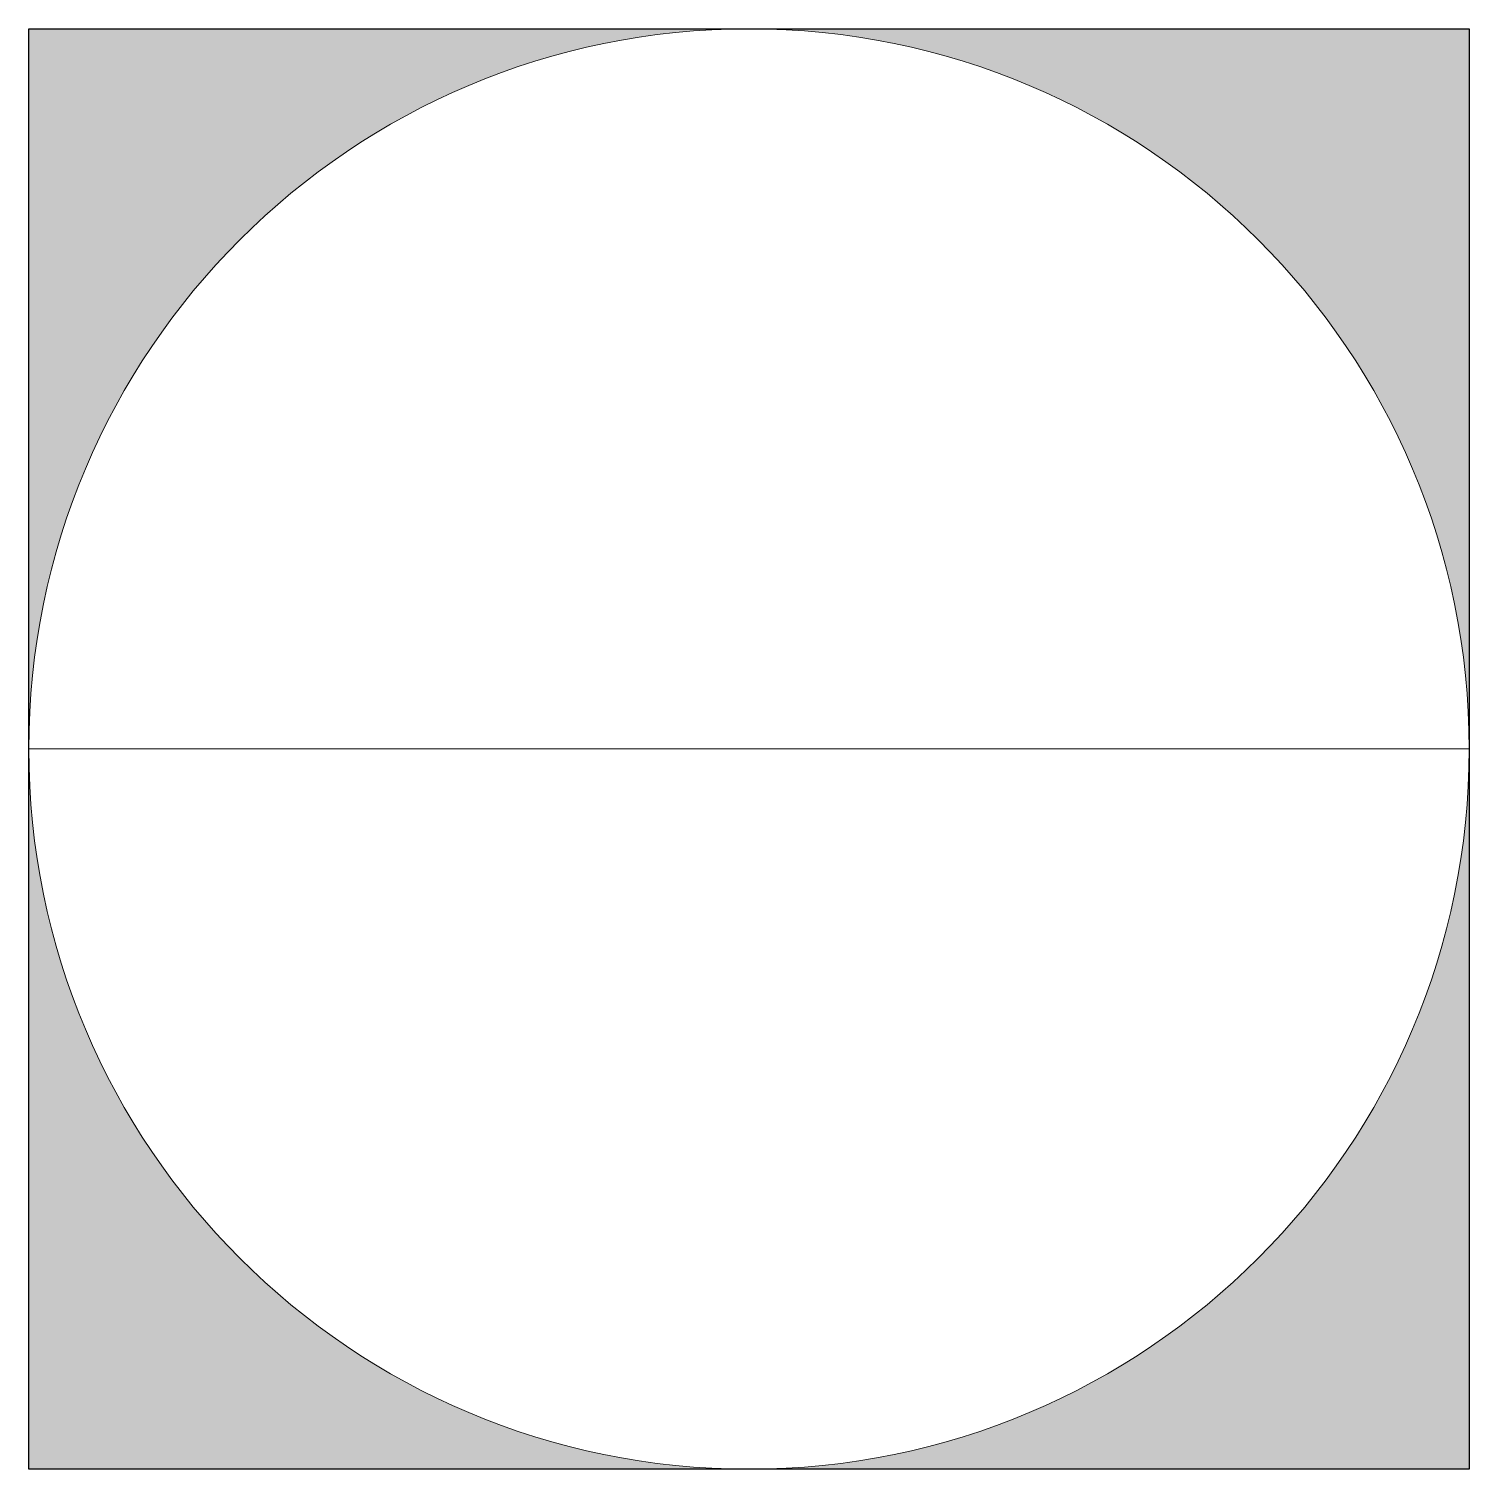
# Model space of a CAD drawing. Extents: x -2.5 to 2.5, y -2.5 to 2.5.
import ezdxf

# ---------------------------------------------------------------- set-up
doc = ezdxf.new("R2010")
doc.units = 0
doc.header["$MEASUREMENT"] = 0

msp = doc.modelspace()

# ---------------------------------------------------------------- hatches: boundary and pattern name
at = {"linetype": 'Continuous'}
h = msp.add_hatch(color=256, dxfattribs=at)
h.dxf.hatch_style = 1
h.paths.add_polyline_path([(0, 2.5036), (-2.5036, 2.5036), (-2.5036, 0, -0.414214)])
h = msp.add_hatch(color=256, dxfattribs=at)
h.dxf.hatch_style = 1
h.paths.add_polyline_path([(2.5036, 2.5036), (0, 2.5036, -0.414214), (2.5036, 0)])
h = msp.add_hatch(color=256, dxfattribs=at)
h.dxf.hatch_style = 1
h.paths.add_polyline_path([(-2.5036, 0), (-2.5036, -2.5036), (0, -2.5036, -0.414214)])
h = msp.add_hatch(color=256, dxfattribs=at)
h.dxf.hatch_style = 1
h.paths.add_polyline_path([(2.5036, 0, -0.414214), (0, -2.5036), (2.5036, -2.5036)])

# ---------------------------------------------------------------- linework, layer by layer
msp.add_lwpolyline([(-2.5036, 2.5036), (2.5036, 2.5036), (2.5036, -2.5036), (-2.5036, -2.5036)], close=True, dxfattribs=at)
at = {"linetype": 'Continuous', "lineweight": 0}
msp.add_lwpolyline([(-2.5036, 0), (2.5036, 0)], dxfattribs=at)
msp.add_circle((0, 0), 2.5036, dxfattribs=at)

doc.saveas('drawing.dxf')
